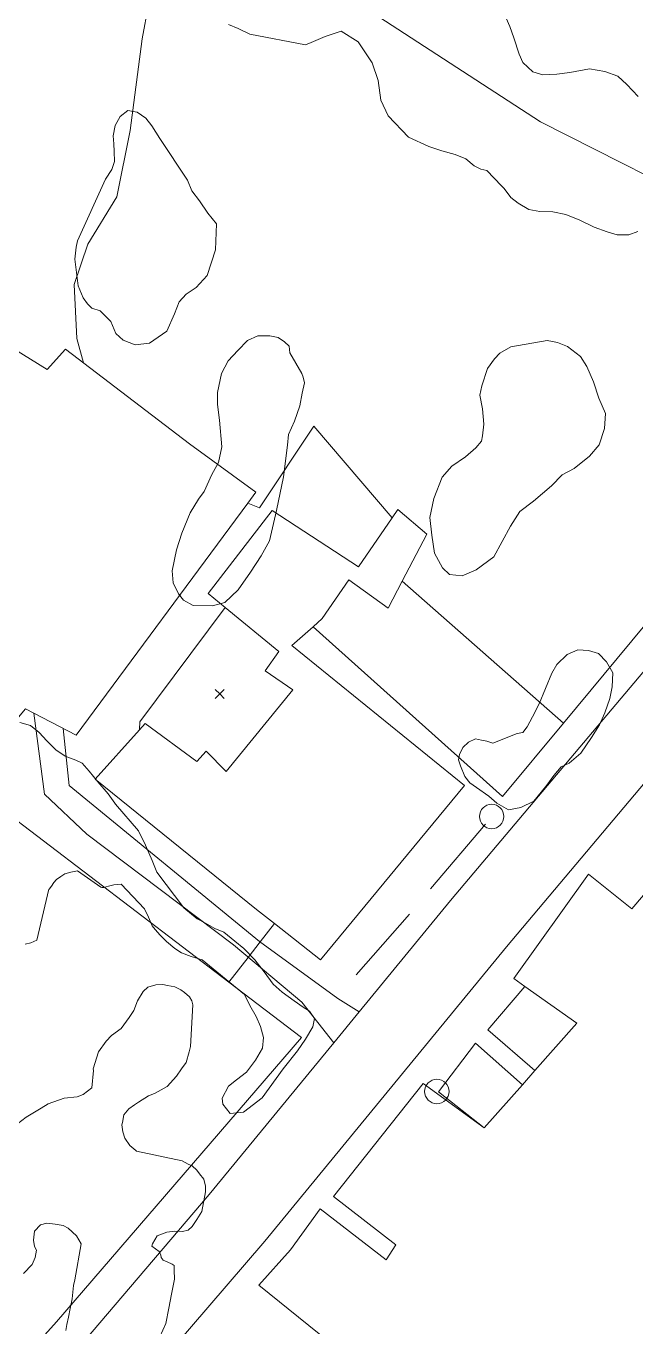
# Model space of a CAD drawing. Header units: metres. Extents: x 4652992 to 4879070, y 2074171 to 2309877.
# Drawn here: x 4653462.3 to 4653500.7, y 2306542.8 to 2306624.8 of the extents above; entities that cross this region are included whole.
import ezdxf

# ---------------------------------------------------------------- set-up
doc = ezdxf.new("R2010")
doc.units = ezdxf.units.M
doc.header["$MEASUREMENT"] = 0
doc.linetypes.add('DGN Style 3', pattern=[92.779933, 66.271381, -26.508552])
doc.layers.get('0').update_dxf_attribs({"color": 4, "lineweight": 0})
for name, color, linetype, lineweight in [('Level 18', 5, 'Continuous', 0), ('Level 20', 30, 'DGN Style 3', 0), ('Level 30', 5, 'Continuous', 0), ('Level 35', 4, 'Continuous', 0), ('Level 36', 1, 'Continuous', 0), ('Level 37', 3, 'Continuous', 0), ('Level 38', 3, 'Continuous', 0), ('Level 40', 1, 'Continuous', 0), ('Level 53', 5, 'Continuous', 0), ('Level 61', 4, 'Continuous', 0), ('Level 62', 4, 'Continuous', 0), ('Level 63', 3, 'Continuous', 0)]:
    doc.layers.add(name, color=color, linetype=linetype, lineweight=lineweight)

# ---------------------------------------------------------------- blocks, each defined once
blk = doc.blocks.new('POSTE')
at = {"color": 0, "linetype": 'ByBlock', "lineweight": -2}
blk.add_circle((0, 0), 0.77, dxfattribs=at)
blk = doc.blocks.new('COTA')
at = {"color": 0, "linetype": 'ByBlock', "lineweight": -2, "ltscale": 10}
for p, q in [((0, 0), (-1.419522, -1.408457)), ((-1.408457, 1.419522), (0, 0)), ((1.419522, 1.408457), (0, 0)), ((0, 0), (1.408457, -1.419522))]:
    blk.add_line(p, q, dxfattribs=at)

msp = doc.modelspace()

# ---------------------------------------------------------------- linework, layer by layer
at = {"layer": 'Level 18', "color": 30}
for points in [[(4653308.858783, 2306425.904808, 1451.833202), (4653313.091171, 2306428.178854, 1451.703385), (4653334.69175, 2306440.154121, 1450.83785), (4653350.718641, 2306450.178458, 1450.276697), (4653364.450095, 2306459.693085, 1449.818691), (4653368.017201, 2306461.932638, 1449.705067), (4653372.377872, 2306464.670417, 1449.561094), (4653374.055446, 2306465.723656, 1449.447595), (4653387.44223, 2306476.195051, 1448.824589), (4653405.402109, 2306489.960243, 1448.30672), (4653416.918715, 2306498.289091, 1447.394434), (4653417.611468, 2306498.790092, 1447.287135), (4653431.868016, 2306509.739062, 1446.354699), (4653447.227282, 2306523.340979, 1445.102867), (4653459.543942, 2306534.399065, 1444.161653), (4653473.833126, 2306551.146423, 1442.755768), (4653481.6842, 2306560.7085, 1442.096301), (4653483.294671, 2306562.669946, 1441.98811), (4653489.053578, 2306569.683905, 1441.512948), (4653505.571211, 2306589.306845, 1440.096023), (4653523.496863, 2306609.992294, 1438.79794), (4653536.079954, 2306624.129948, 1437.834326), (4653547.234311, 2306635.738664, 1437.127425)], [(4653543.361799, 2306625.71391, 1437.623074), (4653541.643341, 2306623.866238, 1437.686639), (4653532.548507, 2306613.525283, 1438.398903), (4653525.712167, 2306605.615748, 1438.846811), (4653523.160594, 2306602.663619, 1439.013986), (4653509.72825, 2306587.122613, 1439.894054), (4653509.04786, 2306586.337471, 1439.940184), (4653492.56937, 2306566.761034, 1441.588941), (4653477.335407, 2306548.207096, 1442.8553), (4653464.515521, 2306533.26185, 1444.126616), (4653462.299067, 2306530.554969, 1444.410144), (4653459.242883, 2306527.041409, 1444.727621), (4653454.270572, 2306521.988403, 1445.184432), (4653450.841448, 2306518.983692, 1445.412146), (4653446.880189, 2306515.326772, 1445.665173), (4653435.126647, 2306505.354371, 1446.46995), (4653423.984991, 2306496.229206, 1447.274864), (4653416.376989, 2306490.80682, 1447.676485), (4653406.449708, 2306483.072581, 1448.196775), (4653397.641364, 2306476.452714, 1448.61929)]]:
    msp.add_polyline3d(points, dxfattribs=at)
at = {"layer": 'Level 20', "linetype": 'Continuous'}
msp.add_polyline3d([(4653465.905929, 2306603.594614, 1442.461319), (4653465.483957, 2306605.125009, 1442.401671), (4653465.327691, 2306608.531717, 1442.401671), (4653466.19146, 2306611.069303, 1441.801671), (4653468.019171, 2306614.050374, 1441.801671), (4653468.86164, 2306618.237889, 1441.401671), (4653469.600497, 2306624.0276, 1441.201671), (4653471.201796, 2306632.625553, 1440.801671)], dxfattribs=at)
at = {"layer": 'Level 30', "color": 1}
for points in [[(4653461.512886, 2306604.485642, 1444.032747), (4653463.622907, 2306603.174321, 1444.032747), (4653464.778495, 2306604.454253, 1444.032747), (4653472.598604, 2306598.491617, 1445.455184), (4653476.775004, 2306595.429734, 1445.455184), (4653476.266867, 2306594.742184, 1445.455184), (4653465.458395, 2306580.117439, 1445.455184), (4653462.264511, 2306581.767479, 1444.743966), (4653461.169398, 2306580.470008, 1444.743966), (4653457.541461, 2306583.497815, 1444.743966), (4653458.577256, 2306585.132699, 1444.743966), (4653454.979689, 2306587.701206, 1444.032747), (4653461.565691, 2306596.781977, 1444.032747), (4653460.012268, 2306598.313984, 1444.032747), (4653460.525236, 2306599.000043, 1444.032747), (4653458.772428, 2306600.765526, 1444.032747), (4653461.512886, 2306604.485642, 1444.032747)], [(4653487.558164, 2306592.79079, 1445.455184), (4653485.996305, 2306589.822172, 1445.455184), (4653485.107231, 2306588.132315, 1445.455184), (4653482.64052, 2306589.919331, 1445.455184), (4653480.965777, 2306587.470452, 1445.455184), (4653480.380523, 2306586.949552, 1445.455184), (4653479.041429, 2306585.757703, 1445.455184), (4653489.921391, 2306576.933484, 1446.166402), (4653480.853446, 2306565.945324, 1446.166402), (4653477.947432, 2306568.230711, 1446.679671), (4653476.826694, 2306569.112098, 1446.877619), (4653466.655106, 2306577.342381, 1446.877619), (4653469.444209, 2306580.460727, 1445.614796), (4653469.796734, 2306580.854867, 1445.455184), (4653473.055837, 2306578.457802, 1445.455184), (4653473.637239, 2306579.099577, 1445.455184), (4653474.910681, 2306577.823522, 1445.455184), (4653479.108617, 2306582.979287, 1445.455184), (4653477.367143, 2306584.169636, 1445.455184), (4653478.233114, 2306585.390585, 1445.455184), (4653474.834172, 2306588.17372, 1445.455184), (4653473.760747, 2306589.052666, 1445.455184), (4653477.806822, 2306594.291592, 1445.455184), (4653483.252923, 2306590.724999, 1445.455184), (4653485.360013, 2306593.810897, 1445.455184), (4653485.723898, 2306594.343818, 1445.455184), (4653487.558164, 2306592.79079, 1445.455184)], [(4653502.407085, 2306539.922004, 1453.745921), (4653499.768558, 2306536.514636, 1453.745921), (4653491.624753, 2306540.015956, 1446.34592), (4653488.264015, 2306536.311383, 1446.34592), (4653476.963316, 2306545.43016, 1446.54592), (4653478.95254, 2306547.666569, 1446.54592), (4653480.827441, 2306550.246687, 1446.54592), (4653484.99458, 2306547.024558, 1446.54592), (4653485.592502, 2306547.981805, 1446.54592), (4653481.673251, 2306551.02116, 1445.945921), (4653487.329726, 2306558.144188, 1445.945921), (4653491.169455, 2306555.351782, 1447.145921), (4653491.169858, 2306555.352238, 1447.145837), (4653493.574246, 2306558.073794, 1446.650992), (4653494.361388, 2306558.96477, 1446.488991), (4653497.000093, 2306561.951552, 1445.945921), (4653493.729139, 2306564.271234, 1444.95514), (4653493.038421, 2306564.761074, 1444.745921), (4653497.738818, 2306571.344824, 1444.745921), (4653500.47698, 2306569.16886, 1444.54592), (4653505.242538, 2306574.757083, 1444.54592)]]:
    msp.add_polyline3d(points, dxfattribs=at)
at = {"layer": 'Level 35', "elevation": 1443.745921, "flags": 128}
for points in [[(4653494.361388, 2306558.96477), (4653491.400784, 2306561.533111), (4653493.729139, 2306564.271234)], [(4653493.574246, 2306558.073794), (4653490.624561, 2306560.692384), (4653488.280601, 2306557.613102), (4653491.169858, 2306555.352238)]]:
    msp.add_lwpolyline(points, dxfattribs=at)
at = {"layer": 'Level 36'}
for p, q in [((4653487.789915, 2306570.423661, 1444.032747), (4653491.242055, 2306574.503827, 1444.032747)), ((4653483.094634, 2306564.990532, 1444.032747), (4653486.458874, 2306568.82556, 1444.032747))]:
    msp.add_line(p, q, dxfattribs=at)
at = {"layer": 'Level 37'}
msp.add_line((4653496.16264, 2306580.880561, 1444.538224), (4653485.996305, 2306589.822172, 1444.728942), dxfattribs=at)
at = {"layer": 'Level 37', "elevation": 1444.743966, "flags": 128}
msp.add_lwpolyline([(4653485.360013, 2306593.810897), (4653480.422619, 2306599.607628), (4653476.996768, 2306594.459136), (4653476.266867, 2306594.742184)], dxfattribs=at)
at = {"layer": 'Level 37'}
for points in [[(4653480.380523, 2306586.949552, 1444.743966), (4653492.321917, 2306576.252443, 1444.743966), (4653496.16264, 2306580.880561, 1444.538224), (4653505.598729, 2306592.251164, 1444.032747), (4653516.616343, 2306606.105626, 1443.321529), (4653506.594854, 2306612.768863, 1443.321529), (4653494.722394, 2306618.78747, 1443.321529), (4653467.813599, 2306636.308917, 1442.610312), (4653452.73516, 2306646.953256, 1439.76544), (4653444.567596, 2306654.085255, 1437.631786), (4653454.668898, 2306669.617618, 1436.920569), (4653446.394294, 2306678.439926, 1432.653261)], [(4653412.832582, 2306497.35109, 1449.751957), (4653433.368377, 2306513.632206, 1448.251957), (4653446.112858, 2306524.745027, 1447.851957), (4653456.818083, 2306534.908913, 1446.917451), (4653464.205123, 2306543.110028, 1446.917451), (4653479.65731, 2306561.053187, 1445.317451), (4653475.082047, 2306564.539008, 1445.411015), (4653460.450244, 2306575.68675, 1445.710232)]]:
    msp.add_polyline3d(points, dxfattribs=at)
at = {"layer": 'Level 38'}
for p, q in [((4653477.947432, 2306568.230711, 1444.743966), (4653477.054972, 2306567.080884, 1444.743966)), ((4653477.054972, 2306567.080884, 1444.743966), (4653476.296475, 2306566.103652, 1444.743966)), ((4653476.296475, 2306566.103652, 1444.743966), (4653475.082047, 2306564.539008, 1444.743966))]:
    msp.add_line(p, q, dxfattribs=at)
at = {"layer": 'Level 40', "color": 3, "flags": 128}
for points, elevation in [([(4653474.830296, 2306588.4776), (4653474.046331, 2306588.280001), (4653472.83205, 2306588.300858), (4653472.219401, 2306588.622522), (4653471.894374, 2306589.028155), (4653471.557321, 2306589.711797), (4653471.507964, 2306590.479308), (4653471.774184, 2306591.807758), (4653472.117609, 2306592.84577), (4653472.644635, 2306594.124563), (4653473.15695, 2306594.99249), (4653473.524176, 2306595.474323), (4653474.010954, 2306596.553257), (4653474.431183, 2306597.300234), (4653474.630443, 2306598.295223), (4653474.492952, 2306599.972991), (4653474.353015, 2306600.962841), (4653474.368768, 2306601.716762), (4653474.607818, 2306602.909949), (4653475.041066, 2306603.722216), (4653475.643117, 2306604.364792), (4653476.245029, 2306605.007219), (4653476.910742, 2306605.293634), (4653477.653519, 2306605.290389), (4653478.174361, 2306605.191696), (4653478.590305, 2306604.906667), (4653478.876036, 2306604.64632), (4653478.926746, 2306604.224277), (4653479.67796, 2306602.913416), (4653479.768411, 2306602.69006), (4653479.832381, 2306602.334218), (4653479.699965, 2306601.671742), (4653479.541046, 2306600.87667), (4653479.212154, 2306599.907273), (4653478.844582, 2306599.082543), (4653478.777186, 2306598.407373), (4653478.509826, 2306596.393732), (4653478.085571, 2306594.271305), (4653477.635792, 2306592.359429), (4653477.110938, 2306591.425161), (4653476.429029, 2306590.382366), (4653475.668429, 2306589.285085), (4653474.830296, 2306588.4776)], 1447.606355), ([(4653490.66199, 2306590.54501), (4653489.777662, 2306590.161738), (4653488.985299, 2306590.242006), (4653488.531632, 2306590.670851), (4653488.040282, 2306591.587758), (4653487.86144, 2306592.720643), (4653487.747558, 2306593.841184), (4653487.984732, 2306595.032779), (4653488.521063, 2306596.373658), (4653489.133476, 2306597.081923), (4653489.992161, 2306597.674838), (4653490.642808, 2306598.238221), (4653490.994375, 2306598.652129), (4653491.060121, 2306598.98278), (4653491.139882, 2306599.722413), (4653491.064485, 2306600.69712), (4653490.897937, 2306601.551801), (4653491.016263, 2306602.146707), (4653491.369433, 2306603.245669), (4653491.825067, 2306603.844992), (4653492.163239, 2306604.192235), (4653492.851751, 2306604.610064), (4653495.147693, 2306604.996809), (4653495.471599, 2306604.935328), (4653495.795482, 2306604.87385), (4653496.416968, 2306604.618855), (4653497.231903, 2306603.984605), (4653497.645151, 2306603.358096), (4653498.057666, 2306602.389152), (4653498.392349, 2306601.366416), (4653498.804883, 2306600.397425), (4653498.751107, 2306599.448139), (4653498.412107, 2306598.415578), (4653497.801577, 2306597.708356), (4653496.840751, 2306596.929971), (4653496.087898, 2306596.523527), (4653495.412021, 2306595.828022), (4653494.281335, 2306594.875036), (4653493.410445, 2306594.215776), (4653492.824214, 2306593.296686), (4653491.767924, 2306591.367163), (4653490.66199, 2306590.54501)], 1448.206354), ([(4653497.931349, 2306579.957643), (4653497.264692, 2306578.978188), (4653496.533455, 2306578.355638), (4653496.011468, 2306578.108028), (4653495.56697, 2306577.569708), (4653495.1092, 2306576.964702), (4653494.298196, 2306575.94201), (4653493.475373, 2306575.542901), (4653492.705191, 2306575.410204), (4653491.975363, 2306575.822696), (4653491.454373, 2306576.265359), (4653490.685596, 2306576.823384), (4653490.268548, 2306577.108512), (4653489.943189, 2306577.514737), (4653489.670753, 2306578.187478), (4653489.541153, 2306578.557156), (4653489.607319, 2306578.890254), (4653489.830442, 2306579.332173), (4653490.170796, 2306579.683046), (4653490.615125, 2306579.876283), (4653491.006509, 2306579.803111), (4653491.332636, 2306579.742139), (4653491.71074, 2306579.602385), (4653493.251771, 2306580.211917), (4653493.60412, 2306580.284092), (4653493.878873, 2306580.646915), (4653494.206382, 2306581.275927), (4653494.638583, 2306582.092271), (4653495.031919, 2306583.053719), (4653495.425169, 2306584.014958), (4653495.739241, 2306584.576938), (4653496.405249, 2306585.210724), (4653497.070345, 2306585.499687), (4653497.734572, 2306585.443949), (4653498.372369, 2306585.255258), (4653498.879203, 2306584.746405), (4653499.281454, 2306584.050339), (4653499.240579, 2306583.16154), (4653499.095834, 2306582.430042), (4653498.781388, 2306581.523298), (4653498.428104, 2306580.761624), (4653497.931349, 2306579.957643)], 1445.206354)]:
    msp.add_lwpolyline(points, dxfattribs=dict(at, elevation=elevation))
at = {"layer": 'Level 40', "color": 3}
for points in [[(4653492.328945, 2306625.851049, 1450.806355), (4653492.791013, 2306624.808611, 1450.806355), (4653493.047353, 2306624.078146, 1450.806355), (4653493.380443, 2306623.060409, 1450.806355), (4653493.61149, 2306622.53916, 1450.806355), (4653494.229486, 2306621.943746, 1450.806355), (4653494.86127, 2306621.754531, 1450.806355), (4653495.738562, 2306621.790773, 1450.806355), (4653496.564244, 2306621.904977, 1450.806355), (4653497.815454, 2306622.141838, 1450.806355), (4653498.781831, 2306621.95653, 1450.806355), (4653499.593149, 2306621.66478, 1450.806355), (4653500.159086, 2306621.147755, 1450.806355), (4653500.879126, 2306620.396971, 1450.806355)], [(4653500.862731, 2306611.884695, 1450.806355), (4653500.282185, 2306611.654549, 1450.806355), (4653499.547274, 2306611.658286, 1450.806355), (4653498.91578, 2306611.846827, 1450.806355), (4653498.103835, 2306612.137956, 1450.806355), (4653497.18888, 2306612.585124, 1450.806355), (4653496.325208, 2306612.954368, 1450.806355), (4653495.486727, 2306613.114246, 1450.806355), (4653494.68648, 2306613.130421, 1450.806355), (4653493.976736, 2306613.265741, 1450.806355), (4653493.319161, 2306613.663981, 1450.806355), (4653492.85514, 2306614.025338, 1450.806355), (4653492.430317, 2306614.583887, 1450.806355), (4653492.262831, 2306614.752273, 1450.806355), (4653491.345365, 2306615.726118, 1450.406354), (4653490.957776, 2306615.800106, 1450.406354), (4653490.53174, 2306616.017955, 1450.406354), (4653490.015747, 2306616.457777, 1450.406354), (4653489.331159, 2306616.72503, 1450.406354), (4653488.504099, 2306616.951239, 1450.406354), (4653487.690008, 2306617.243261, 1450.406354), (4653486.397872, 2306617.831467, 1450.406354), (4653485.12054, 2306619.168092, 1450.406354), (4653484.644516, 2306620.146777, 1450.406354), (4653484.492913, 2306621.404742, 1450.406354), (4653484.10788, 2306622.502477, 1450.406354), (4653483.231671, 2306623.830816, 1450.406354), (4653482.159202, 2306624.514221, 1450.406354), (4653481.148005, 2306624.161849, 1450.406354), (4653480.265977, 2306623.784569, 1450.406354), (4653479.902786, 2306623.649263, 1450.406354), (4653476.405416, 2306624.319169, 1450.406354), (4653475.667447, 2306624.665505, 1450.406354), (4653475.045791, 2306624.921256, 1450.406354)], [(4653470.072073, 2306604.841662, 1447.206354), (4653469.170237, 2306604.736901, 1447.206354), (4653468.413471, 2306605.017866, 1447.206354), (4653467.957788, 2306605.448483, 1447.206354), (4653467.63406, 2306606.198489, 1447.206354), (4653466.957144, 2306606.877664, 1447.206354), (4653466.448012, 2306607.042991, 1447.206354), (4653466.161474, 2306607.3039, 1447.206354), (4653465.901621, 2306607.697508, 1447.206354), (4653465.577868, 2306608.447587, 1447.206354), (4653465.375704, 2306610.138647, 1447.206354), (4653465.457227, 2306610.880557, 1447.206354), (4653465.537314, 2306611.278434, 1447.206354), (4653467.297103, 2306615.167251, 1446.406354), (4653467.691893, 2306615.780749, 1446.406354), (4653467.863958, 2306616.298855, 1446.406354), (4653467.853372, 2306616.920572, 1446.406354), (4653467.816106, 2306617.409633, 1446.406354), (4653467.778843, 2306617.898668, 1446.406354), (4653467.912238, 2306618.561637, 1446.406354), (4653468.228216, 2306619.120844, 1446.406354), (4653468.713388, 2306619.510008, 1446.406354), (4653469.301061, 2306619.397802, 1446.406354), (4653469.83536, 2306619.020527, 1446.406354), (4653470.21241, 2306618.535657, 1446.406354), (4653470.732005, 2306617.748333, 1446.406354), (4653472.473894, 2306615.118786, 1447.206354), (4653472.745383, 2306614.448337, 1447.206354), (4653473.225711, 2306613.806876, 1447.206354), (4653473.744626, 2306613.020589, 1447.206354), (4653474.290086, 2306612.366783, 1447.206354), (4653474.232007, 2306610.727558, 1447.206354), (4653473.704311, 2306609.108344, 1447.206354), (4653473.009934, 2306608.345814, 1447.206354), (4653472.381869, 2306607.914525, 1447.206354), (4653471.949353, 2306607.44604, 1447.206354), (4653471.659244, 2306606.675165, 1447.206354), (4653471.172053, 2306605.597287, 1447.206354), (4653470.072073, 2306604.841662, 1447.206354)], [(4653461.898062, 2306580.922175, 1448.864198), (4653462.562249, 2306580.714576, 1448.864198), (4653463.118613, 2306580.28802, 1448.864198), (4653463.592945, 2306579.766386, 1448.864198), (4653464.169907, 2306579.197508, 1448.864198), (4653464.756328, 2306578.783558, 1448.864198), (4653465.420279, 2306578.544293, 1448.864198), (4653465.819795, 2306578.338877, 1448.864198), (4653466.275594, 2306577.848604, 1448.864198), (4653466.811245, 2306577.178072, 1448.864198), (4653467.466692, 2306576.40939, 1448.864198), (4653467.885751, 2306575.832147, 1448.864198), (4653467.937685, 2306575.753526, 1448.864198), (4653469.375159, 2306574.090931, 1448.864198), (4653469.826553, 2306573.182812, 1448.864198), (4653470.242885, 2306572.202173, 1448.864198)], [(4653470.242885, 2306572.202173, 1448.864198), (4653470.531459, 2306571.484921, 1448.864198), (4653472.238684, 2306569.219466, 1447.264198), (4653473.079086, 2306568.529697, 1447.264198), (4653473.605598, 2306568.259972, 1447.264198), (4653474.191397, 2306567.91808, 1447.264198), (4653474.757017, 2306567.686485, 1447.264198), (4653475.459821, 2306567.130883, 1447.264198), (4653476.017496, 2306566.659543, 1447.264198), (4653476.71726, 2306565.939229, 1447.264198), (4653477.305305, 2306565.181376, 1447.264198), (4653477.859542, 2306564.405988, 1447.264198), (4653478.433636, 2306563.909128, 1447.264198), (4653479.191696, 2306563.360722, 1447.264198), (4653479.749776, 2306562.971033, 1447.264198), (4653480.158324, 2306562.712943, 1447.264198), (4653480.47254, 2306562.250538, 1447.264198), (4653480.365805, 2306561.71453, 1447.264198), (4653479.896467, 2306560.937359, 1447.264198), (4653479.402575, 2306560.214438, 1447.264198), (4653478.49926, 2306559.068424, 1447.264198), (4653477.17299, 2306557.235021, 1447.264198), (4653475.995952, 2306556.332758, 1447.264198), (4653475.159283, 2306556.254318, 1447.264198), (4653474.69289, 2306556.852306, 1447.264198), (4653474.660903, 2306557.231984, 1447.264198), (4653475.056224, 2306557.985569, 1447.264198), (4653475.547476, 2306558.38423, 1447.264198), (4653476.189024, 2306558.856866, 1447.264198), (4653476.750635, 2306559.617955, 1447.264198), (4653477.19724, 2306560.382432, 1447.264198), (4653477.257441, 2306561.043136, 1447.264198), (4653477.060682, 2306561.732772, 1447.264198), (4653476.800224, 2306562.365365, 1447.264198), (4653476.396017, 2306563.071306, 1447.264198), (4653476.053773, 2306563.758236, 1447.264198), (4653473.39563, 2306565.950048, 1448.864198), (4653472.70848, 2306566.158244, 1448.864198), (4653472.093299, 2306566.379785, 1448.864198), (4653471.67371, 2306566.650961, 1448.864198), (4653471.154708, 2306567.094942, 1448.864198), (4653470.744461, 2306567.496024, 1448.864198), (4653470.427688, 2306567.860675, 1448.864198), (4653470.236712, 2306568.097385, 1448.864198), (4653470.006722, 2306568.635881, 1448.864198), (4653469.7522, 2306569.157945, 1448.864198), (4653468.284414, 2306570.71406, 1452.664197), (4653467.824778, 2306570.669593, 1452.664197), (4653467.482753, 2306570.591673, 1452.664197), (4653467.192046, 2306570.514378, 1452.664197), (4653467.065133, 2306570.515811, 1452.664197), (4653466.999101, 2306570.528038, 1452.664197), (4653465.542094, 2306571.551774, 1455.664197), (4653465.122617, 2306571.476236, 1455.664197), (4653464.739342, 2306571.37152, 1455.664197), (4653464.483736, 2306571.201613, 1455.664197), (4653464.216071, 2306571.01663, 1455.664197), (4653464.038766, 2306570.82687, 1455.664197), (4653463.899394, 2306570.588695, 1455.664197), (4653463.758751, 2306570.403473, 1455.664197), (4653463.725257, 2306570.409669, 1455.664197), (4653462.980804, 2306567.192556, 1453.464197), (4653462.591262, 2306567.02156, 1453.464197), (4653462.226743, 2306566.933683, 1453.464197)], [(4653461.75157, 2306555.59529, 1449.264198), (4653462.306873, 2306556.019065, 1449.264198), (4653463.25225, 2306556.600979, 1449.264198), (4653463.690389, 2306556.865478, 1449.264198), (4653464.686316, 2306557.215976, 1449.264198), (4653465.51435, 2306557.301212, 1449.264198), (4653465.887007, 2306557.455719, 1449.264198), (4653466.445035, 2306557.874239, 1449.264198), (4653466.539534, 2306558.961556, 1449.264198), (4653466.525001, 2306559.083367, 1449.264198), (4653466.851808, 2306560.15249, 1449.264198), (4653467.351075, 2306560.817779, 1449.264198), (4653467.677093, 2306561.180912, 1449.264198), (4653468.296481, 2306561.612113, 1449.264198), (4653468.785988, 2306562.3042, 1449.264198), (4653469.076006, 2306562.757441, 1449.264198), (4653469.308313, 2306563.356746, 1449.264198), (4653469.683361, 2306563.952895, 1449.264198), (4653469.973246, 2306564.228319, 1449.264198), (4653470.46893, 2306564.378663, 1449.264198), (4653470.922969, 2306564.385699, 1449.264198), (4653471.199029, 2306564.334721, 1449.264198), (4653471.665062, 2306564.248664, 1449.264198), (4653472.041717, 2306564.052708, 1449.264198), (4653472.270632, 2306563.881129, 1449.264198), (4653472.603114, 2306563.615161, 1449.264198), (4653472.733984, 2306563.364529, 1449.264198), (4653472.802458, 2306563.105802, 1449.264198), (4653472.657968, 2306560.491046, 1451.064198), (4653472.583517, 2306560.142799, 1451.064198), (4653472.384428, 2306559.46932, 1451.064198), (4653472.09713, 2306559.071946, 1451.064198), (4653471.77559, 2306558.621007, 1451.064198), (4653471.179227, 2306557.952164, 1451.064198), (4653470.802232, 2306557.743633, 1451.064198), (4653470.396258, 2306557.518554, 1451.064198), (4653470.018135, 2306557.36129, 1451.064198), (4653469.386123, 2306556.980899, 1451.064198), (4653469.121239, 2306556.805282, 1451.064198), (4653468.763151, 2306556.557668, 1451.064198), (4653468.461248, 2306556.179573, 1451.064198), (4653468.362992, 2306555.688414, 1451.064198), (4653468.333768, 2306555.542332, 1451.064198), (4653468.385731, 2306555.107027, 1451.064198), (4653468.526283, 2306554.693056, 1451.064198), (4653468.837533, 2306554.246264, 1451.064198), (4653469.218316, 2306553.923135, 1451.064198), (4653469.253279, 2306553.883425, 1451.064198), (4653472.133855, 2306553.280524, 1452.517451), (4653472.507785, 2306553.070388, 1452.517451), (4653472.761601, 2306552.95307, 1452.517451), (4653473.055001, 2306552.686913, 1452.517451), (4653473.21468, 2306552.445267, 1452.517451)], [(4653473.21468, 2306552.445267, 1452.517451), (4653473.494436, 2306552.110828, 1452.517451), (4653473.613228, 2306551.664287, 1452.517451), (4653473.611945, 2306551.310522, 1452.517451), (4653473.366622, 2306550.080883, 1452.517451), (4653473.056967, 2306549.570983, 1452.517451), (4653472.760904, 2306549.129348, 1452.517451), (4653472.505718, 2306548.89268, 1452.517451), (4653472.144014, 2306548.817132, 1452.517451), (4653471.662129, 2306548.834379, 1452.517451), (4653471.166538, 2306548.783276, 1452.517451), (4653470.563011, 2306548.539318, 1452.517451), (4653470.253019, 2306548.029082, 1452.517451), (4653470.225706, 2306547.892343, 1452.517451), (4653470.685985, 2306547.550164, 1454.117451), (4653470.778646, 2306547.321135, 1454.117451), (4653470.818167, 2306547.172511, 1454.117451), (4653470.92445, 2306547.011701, 1454.117451), (4653471.177873, 2306546.894744, 1454.117451), (4653471.498037, 2306546.76561, 1454.117451), (4653471.617928, 2306546.673029, 1454.117451), (4653471.630218, 2306546.387972, 1454.117451), (4653471.654799, 2306545.817831, 1454.117451), (4653471.464157, 2306544.862586, 1454.117451), (4653471.287103, 2306543.975429, 1454.117451), (4653471.096399, 2306543.019875, 1454.117451), (4653470.718935, 2306542.168887, 1454.117451)], [(4653464.790612, 2306542.577057, 1453.064198), (4653464.864102, 2306542.944281, 1453.064198), (4653464.959077, 2306543.41886, 1453.064198), (4653465.06592, 2306543.952746, 1453.064198), (4653465.189807, 2306544.571795, 1453.064198), (4653465.288309, 2306545.410794, 1453.064198), (4653465.358354, 2306545.760789, 1453.064198), (4653465.76515, 2306548.037739, 1451.864198), (4653465.473845, 2306548.549486, 1451.864198), (4653464.939422, 2306549.030813, 1451.864198), (4653464.63747, 2306549.188207, 1451.864198), (4653464.133728, 2306549.279054, 1451.864198), (4653463.607511, 2306549.341456, 1451.864198), (4653463.202065, 2306549.236636, 1451.864198), (4653462.815353, 2306548.831925, 1451.864198), (4653462.756921, 2306548.264605, 1451.864198), (4653462.81658, 2306547.861843, 1451.864198), (4653462.952902, 2306547.639258, 1451.864198), (4653462.858934, 2306547.170305, 1451.864198), (4653462.67888, 2306546.739068, 1451.864198), (4653462.136712, 2306546.160777, 1451.864198)]]:
    msp.add_polyline3d(points, dxfattribs=at)
at = {"layer": 'Level 53', "color": 212}
for points in [[(4653481.6842, 2306560.7085, 1442.096301), (4653479.674454, 2306563.268084, 1442.594859), (4653475.364536, 2306566.885948, 1443.218476), (4653466.127745, 2306573.864964, 1443.137072), (4653463.46336, 2306576.396156, 1442.920322), (4653462.784849, 2306581.498659, 1442.802533)], [(4653464.638175, 2306580.541185, 1442.876733), (4653465.008692, 2306576.949336, 1442.89463), (4653477.013425, 2306567.111255, 1443.122576), (4653481.934248, 2306563.514094, 1442.252038), (4653483.294671, 2306562.669946, 1441.98811)]]:
    msp.add_polyline3d(points, dxfattribs=at)
at = {"layer": 'Level 62', "elevation": 1443.321529, "flags": 128}
msp.add_lwpolyline([(4653469.444228, 2306580.461048), (4653469.472818, 2306580.948818), (4653474.834053, 2306588.173559)], dxfattribs=at)

# ---------------------------------------------------------------- block references
at = {"layer": 'Level 61', "zscale": 0.1}
for p in [(4653491.639632, 2306574.98605, 1442.39039), (4653488.184254, 2306557.645727, 1443.145921)]:
    msp.add_blockref('POSTE', p, dxfattribs=at)
at = {"layer": 'Level 63', "xscale": 0.2, "yscale": 0.2, "zscale": 0.1}
msp.add_blockref('COTA', (4653474.502923, 2306582.71758, 1443.321529), dxfattribs=at)

doc.saveas('drawing.dxf')
